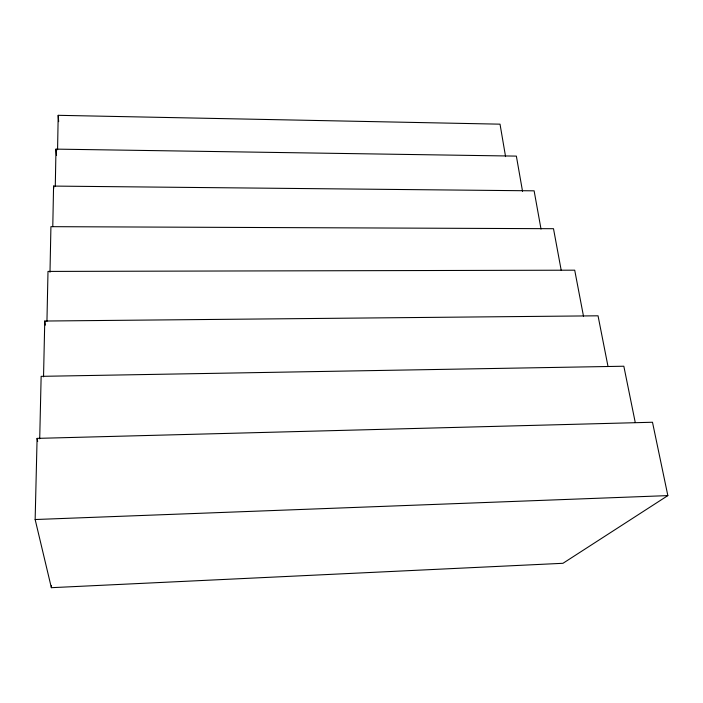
<?xml version="1.0" encoding="UTF-8"?>
<svg xmlns="http://www.w3.org/2000/svg" width="703" height="703" viewBox="0 0 703 703"><rect width="100%" height="100%" fill="white"/><g stroke="black" fill="none" stroke-linecap="round" stroke-linejoin="round"><path stroke-width="1.05" d="M51.363 587.682L35.15 519.526L37.092 438.382L652.489 422.248L667.85 495.606L562.971 563.296L51.363 587.682L51.398 585.485M52.778 226.638L53.577 186.084L534.122 190.829L541.02 229.081M55.282 186.33L55.985 149.124L516.362 156.11L522.549 191.357M57.567 149.765L58.2 115.318L500.026 124.167L505.571 156.611M46.943 321.315L47.997 271.42L574.711 270.18L583.516 316.324M49.992 272.246L50.924 226.665L553.498 228.703L561.187 270.207M39.711 438.848L41.143 376.342L623.833 366.228L635.248 422.477M43.533 376.817L44.764 321.034L598.042 315.805L607.946 366.14M35.15 519.526L667.85 495.606M37.092 438.382L37.681 441.51M44.764 321.034L45.3 325.146M53.577 186.084L53.762 188.158M55.985 149.124L56.512 155.416M58.2 115.318L58.674 121.637"/></g></svg>
